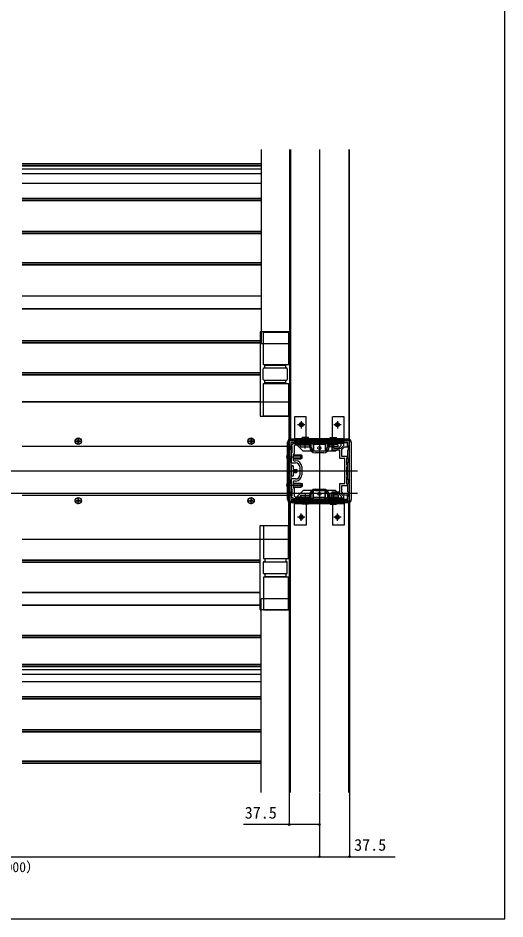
# Model space of a CAD drawing. Units: millimetres, scale not verified. Extents: x -875 to 875, y -1304 to 1297.
# Drawn here: x 269 to 875, y -1304 to -183 of the extents above; entities that cross this region are included whole.
import ezdxf
from ezdxf.enums import TextEntityAlignment as Align

# ---------------------------------------------------------------- set-up
doc = ezdxf.new("R2010")
doc.units = ezdxf.units.MM
doc.header["$LTSCALE"] = 8
for name, color, linetype in [('0-3_YKK_11E', 7, 'Continuous'), ('0-4_YKK_12', 2, 'Continuous'), ('0-5_YKK_13', 4, 'Continuous'), ('0-7_YKK_D', 6, 'Continuous'), ('0-8_YKK_ZWAK', 7, 'Continuous')]:
    doc.layers.add(name, color=color, linetype=linetype)
doc.styles.add('ＭＳ ゴシック', font='')
doc.styles.get('ＭＳ ゴシック').set_extended_font_data('MS Gothic')

msp = doc.modelspace()

# ---------------------------------------------------------------- linework, layer by layer
at = {"layer": '0-3_YKK_11E'}
for p, q in [((649, -722.2), (639, -722.2)), ((649, -724.2), (639, -724.2)), ((612.5, -734.1), (614.5, -734.1)), ((619.5, -741.7), (619.5, -751.7)), ((622.1, -741.7), (622.1, -751.7)), ((614.5, -759.3), (612.5, -759.3)), ((639, -769.2), (649, -769.2)), ((639, -771.2), (649, -771.2))]:
    msp.add_line(p, q, dxfattribs=at)
msp.add_lwpolyline([(681.5, -709.2), (606.5, -709.2), (606.5, -784.2), (681.5, -784.2)], close=True, dxfattribs=at)
for points in [[(654.5, -711.2), (633.5, -711.2), (632.9, -710.6), (628.6, -710.6), (628, -711.2), (618, -711.2), (617.4, -710.6), (613.1, -710.6), (612.5, -711.2), (608.5, -711.2), (608.5, -715.2), (607.9, -715.8), (607.9, -720.1), (608.5, -720.7), (608.5, -730.7), (607.9, -731.3), (607.9, -735.6), (608.5, -736.2), (608.5, -757.2), (607.9, -757.8), (607.9, -762.1), (608.5, -762.7), (608.5, -772.7), (607.9, -773.3), (607.9, -777.6), (608.5, -778.2), (608.5, -782.2), (612.5, -782.2), (613.1, -782.8), (617.4, -782.8), (618, -782.2), (628, -782.2), (628.6, -782.8), (632.9, -782.8), (633.5, -782.2), (654.5, -782.2), (655.1, -782.8), (659.4, -782.8), (660, -782.2), (670, -782.2)], [(634, -717.2), (634, -711.7), (633, -711.7), (633, -712.5), (624, -712.5), (624, -711.7), (622.5, -711.7), (622.5, -712.5), (612.5, -712.5), (612.5, -711.7), (611, -711.7), (611, -713.7), (609, -713.7), (609, -715.2), (609.8, -715.2), (609.8, -724.364), (609, -725.164), (609, -728.742), (609.12, -728.925), (609.12, -729.475), (609, -729.658), (609, -736.7), (614.5, -736.7)], [(612.8, -715.5), (612.8, -724.9), (611.5, -726.2), (611.5, -733.1)], [(632, -717.2), (632, -714.5), (613.8, -714.5)], [(678, -711.7), (674, -711.7), (674, -715.286), (670.586, -718.7), (662, -718.7), (662, -711.7), (661, -711.7), (661, -712.5), (655, -712.5), (655, -711.7), (654, -711.7), (654, -717.2)], [(670, -782.2), (670.6, -782.8), (674.9, -782.8), (675.5, -782.2), (679.5, -782.2), (679.5, -778.2), (680.1, -777.6), (680.1, -773.3), (679.5, -772.7), (679.5, -762.7), (680.1, -762.1), (680.1, -757.8), (679.5, -757.2), (679.5, -736.2), (680.1, -735.6), (680.1, -731.3), (679.5, -730.7), (679.5, -720.7), (680.1, -720.1), (680.1, -715.8), (679.5, -715.2), (679.5, -711.2), (675.5, -711.2), (674.9, -710.6), (670.6, -710.6), (670, -711.2), (660, -711.2), (659.4, -710.6), (655.1, -710.6), (654.5, -711.2)], [(675.7, -762.2), (675.7, -731.2), (669.5, -731.2), (669.5, -720.7), (660, -720.7), (660, -714.5), (656, -714.5), (656, -717.2)], [(678.2, -752.2), (678.2, -741.2), (679, -741.2), (679, -739.7), (678.2, -739.7), (678.2, -730.2), (679, -730.2), (679, -728.7), (672, -728.7), (672, -720.114), (675.414, -716.7), (679, -716.7), (679, -712.7)], [(614.5, -756.7), (609, -756.7), (609, -763.742), (609.12, -763.925), (609.12, -764.475), (609, -764.658), (609, -768.236), (609.8, -769.036), (609.8, -778.2), (609, -778.2), (609, -779.7), (611, -779.7), (611, -781.7), (612.5, -781.7), (612.5, -780.9), (622.5, -780.9), (622.5, -781.7), (624, -781.7), (624, -780.9), (633, -780.9), (633, -781.7), (634, -781.7), (634, -776.2)], [(611.5, -760.3), (611.5, -767.2), (612.8, -768.5), (612.8, -777.9)], [(656, -776.2), (656, -778.9), (660, -778.9), (660, -772.7), (669.5, -772.7), (669.5, -762.2), (675.7, -762.2)], [(679, -780.7), (679, -776.7), (675.414, -776.7), (672, -773.286), (672, -764.7), (679, -764.7), (679, -763.2), (678.2, -763.2), (678.2, -753.7), (679, -753.7), (679, -752.2), (678.2, -752.2)], [(613.8, -778.9), (632, -778.9), (632, -776.2)], [(654, -776.2), (654, -781.7), (655, -781.7), (655, -780.9), (661, -780.9), (661, -781.7), (662, -781.7), (662, -774.7), (670.586, -774.7), (674, -778.114), (674, -781.7), (678, -781.7)]]:
    msp.add_lwpolyline(points, dxfattribs=at)
for centre, radius, start, end in [((613.8, -715.5), 1, 90.00001, 179.99999), ((639, -717.2), 7, 180.00001, 269.99999), ((639, -717.2), 5, 180.00001, 269.99999), ((649, -717.2), 5, 270.00001, 359.99999), ((649, -717.2), 7, 270.00001, 359.99999), ((678, -712.7), 1, 0.00001, 89.99999), ((612.5, -733.1), 1, 180.00001, 269.99999), ((614.5, -741.7), 7.6, 0.00001, 89.99999), ((614.5, -741.7), 5, 0.00001, 89.99999), ((612.5, -760.3), 1, 90.00001, 179.99999), ((614.5, -751.7), 5, 270.00001, 359.99999), ((614.5, -751.7), 7.6, 270.00001, 359.99999), ((639, -776.2), 7, 90.00001, 179.99999), ((639, -776.2), 5, 90.00001, 179.99999), ((649, -776.2), 7, 0.00001, 89.99999), ((649, -776.2), 5, 0.00001, 89.99999), ((613.8, -777.9), 1, 180.00001, 269.99999), ((678, -780.7), 1, 270.00001, 359.99999)]:
    msp.add_arc(centre, radius, start, end, dxfattribs=at)
at = {"layer": '0-4_YKK_12'}
for p, q in [((607, -346.7), (607, -706.2)), ((608, -346.7), (608, -709.2)), ((644, -346.7), (644, -1146.7)), ((680.5, -346.7), (680.5, -709.2)), ((608, -588.7), (571.5, -588.7)), ((606.5, -703.2), (606, -703.2)), ((606.5, -790.2), (606.5, -703.2)), ((608, -706.2), (606.5, -706.2)), ((606.5, -716.2), (274, -716.2)), ((606, -716.2), (274, -716.2)), ((-403.5, -746.7), (691.5, -746.7)), ((-403.5, -774.2), (691.5, -774.2)), ((606.5, -777.2), (274, -777.2)), ((606, -777.2), (274, -777.2)), ((608, -1146.7), (608, -784.2)), ((680.5, -1146.7), (680.5, -784.2)), ((606.5, -790.2), (606, -790.2)), ((608, -787.2), (606.5, -787.2)), ((607, -1146.7), (607, -787.2)), ((608, -905.7), (571.5, -905.7))]:
    msp.add_line(p, q, dxfattribs=at)
for points in [[(571.5, -346.7), (571.5, -573.7), (571.5, -588.7)], [(681, -346.7), (681, -709.2), (608, -709.2)], [(606, -661.2), (570.15, -661.2), (274, -661.2)], [(606, -661.2), (606, -678.7), (606, -716.2)], [(606, -832.2), (606, -814.7), (606, -777.2)], [(681, -1146.7), (681, -784.2), (608, -784.2)], [(606, -832.2), (570.15, -832.2), (274, -832.2)], [(571.5, -1146.7), (571.5, -919.7), (571.5, -905.7)]]:
    msp.add_lwpolyline(points, dxfattribs=at)
for centre in [(344, -709.7), (559, -709.7), (344, -783.7), (559, -783.7)]:
    msp.add_circle(centre, 4, dxfattribs=at)
at = {"layer": '0-5_YKK_13'}
for p, q in [((571.5, -364.534), (274, -364.534)), ((571.5, -365.034), (274, -365.034)), ((571.5, -367.034), (274, -367.034)), ((571.5, -367.534), (274, -367.534)), ((571.5, -371.034), (274, -371.034)), ((571.5, -377.034), (274, -377.034)), ((571.5, -389.2), (274, -389.2)), ((571.5, -407.7), (274, -407.7)), ((571.5, -408.2), (274, -408.2)), ((571.5, -410.2), (274, -410.2)), ((571.5, -410.7), (274, -410.7)), ((571.5, -448.7), (274, -448.7)), ((571.5, -449.2), (274, -449.2)), ((571.5, -451.2), (274, -451.2)), ((571.5, -451.7), (274, -451.7)), ((571.5, -487.7), (274, -487.7)), ((571.5, -488.2), (274, -488.2)), ((571.5, -490.2), (274, -490.2)), ((571.5, -490.7), (274, -490.7)), ((571.5, -529.2), (274, -529.2)), ((571.5, -529.374), (274, -529.374)), ((571.5, -545.026), (274, -545.026)), ((571.5, -545.2), (274, -545.2)), ((570.15, -574.2), (570.15, -678.2)), ((608, -573.7), (570.65, -573.7)), ((574.65, -614.7), (574.65, -573.7)), ((574.65, -574), (605.65, -574)), ((605.65, -573.7), (605.65, -614.7)), ((570.15, -584.7), (274, -584.7)), ((570.15, -585.2), (274, -585.2)), ((570.15, -587.2), (274, -587.2)), ((570.15, -587.7), (274, -587.7)), ((605.65, -614.7), (574.65, -614.7)), ((576.15, -618.7), (576.15, -614.7)), ((576.15, -615.2), (602.131, -615.2)), ((602.15, -618.7), (602.15, -614.7)), ((570.15, -624.7), (274, -624.7)), ((570.15, -625.2), (274, -625.2)), ((570.15, -627.2), (274, -627.2)), ((570.15, -627.7), (274, -627.7)), ((574.131, -632.7), (574.131, -619.7)), ((603.131, -618.7), (575.131, -618.7)), ((604.131, -619.7), (604.131, -632.7)), ((574.65, -678.7), (574.65, -637.7)), ((574.65, -637.7), (605.65, -637.7)), ((575.131, -633.7), (603.131, -633.7)), ((576.15, -637.7), (576.15, -633.7)), ((602.131, -637.2), (576.15, -637.2)), ((602.15, -637.7), (602.15, -633.7)), ((605.65, -637.7), (605.65, -678.7)), ((570.15, -660.7), (274, -660.7)), ((570.15, -661.2), (274, -661.2)), ((570.65, -678.7), (608, -678.7)), ((605.65, -678.4), (574.65, -678.4)), ((627.75, -679.2), (613, -679.2)), ((613, -679.2), (613, -709.2)), ((627.75, -705.2), (627.75, -679.2)), ((660.25, -705.2), (660.25, -679.2)), ((675, -679.2), (660.25, -679.2)), ((675, -709.2), (675, -679.2)), ((626, -689.2), (617, -689.2)), ((621.5, -684.7), (621.5, -693.7)), ((671, -689.2), (662, -689.2)), ((666.5, -684.7), (666.5, -693.7)), ((344, -713.85), (344, -705.55)), ((559, -713.85), (559, -705.55)), ((613, -706.2), (675, -706.2)), ((630.5, -705.2), (622.5, -705.2)), ((622.5, -706.2), (622.5, -705.2)), ((630.5, -706.2), (630.5, -705.2)), ((665.5, -706.2), (665.5, -705.2)), ((339.85, -709.7), (348.15, -709.7)), ((341.95, -709.35), (341.95, -710.05)), ((341.95, -709.35), (343.15, -709.35)), ((341.95, -710.05), (343.15, -710.05)), ((343.65, -707.65), (344.35, -707.65)), ((343.65, -707.65), (343.65, -708.85)), ((343.65, -710.55), (343.65, -711.75)), ((343.65, -711.75), (344.35, -711.75)), ((344.35, -707.65), (344.35, -708.85)), ((344.35, -710.55), (344.35, -711.75)), ((344.85, -709.35), (346.05, -709.35)), ((344.85, -710.05), (346.05, -710.05)), ((346.05, -709.35), (346.05, -710.05)), ((554.85, -709.7), (563.15, -709.7)), ((556.95, -709.35), (556.95, -710.05)), ((556.95, -709.35), (558.15, -709.35)), ((556.95, -710.05), (558.15, -710.05)), ((558.65, -707.65), (559.35, -707.65)), ((558.65, -707.65), (558.65, -708.85)), ((558.65, -710.55), (558.65, -711.75)), ((558.65, -711.75), (559.35, -711.75)), ((559.35, -707.65), (559.35, -708.85)), ((559.35, -710.55), (559.35, -711.75)), ((559.85, -709.35), (561.05, -709.35)), ((559.85, -710.05), (561.05, -710.05)), ((561.05, -709.35), (561.05, -710.05)), ((604.3, -782.4), (604.3, -711)), ((604.352, -711), (604.352, -782.4)), ((608.3, -707), (679.7, -707)), ((679.7, -707.052), (608.3, -707.052)), ((613, -709.2), (675, -709.2)), ((636.25, -711.2), (614, -711.2)), ((614, -711.2), (614, -712.7)), ((614, -712.7), (617, -712.7)), ((617, -715.2), (617, -711.2)), ((617, -712.7), (635.384, -712.7)), ((617, -715.2), (624, -722.2)), ((620.5, -714), (632.5, -714)), ((620.5, -716.5), (620.5, -714)), ((620.5, -716.5), (632.5, -716.5)), ((623.5, -714), (623.5, -711.2)), ((626.5, -718.966), (626.5, -707.818)), ((629.5, -714), (629.5, -710.6)), ((632.5, -716.5), (632.5, -714)), ((635.961, -713.7), (635.384, -712.7)), ((652.039, -713.7), (635.961, -713.7)), ((636.25, -711.2), (636.827, -712.2)), ((636.25, -711.2), (636.25, -722.2)), ((636.827, -712.2), (651.173, -712.2)), ((636.827, -712.2), (636.827, -722.2)), ((651.75, -711.2), (651.173, -712.2)), ((651.173, -712.2), (651.173, -722.2)), ((674, -711.2), (651.75, -711.2)), ((651.75, -711.2), (651.75, -722.2)), ((652.616, -712.7), (652.039, -713.7)), ((671, -712.7), (652.616, -712.7)), ((667.5, -714), (655.5, -714)), ((655.5, -716.5), (655.5, -714)), ((667.5, -716.5), (655.5, -716.5)), ((658.5, -714), (658.5, -710.6)), ((661.5, -718.966), (661.5, -707.818)), ((671, -715.2), (664, -722.2)), ((664.5, -714), (664.5, -711.2)), ((667.5, -716.5), (667.5, -714)), ((671, -715.2), (671, -711.2)), ((674, -712.7), (671, -712.7)), ((674, -711.2), (674, -712.7)), ((683.648, -711), (683.648, -782.4)), ((683.7, -711), (683.7, -782.4)), ((603.988, -726.85), (604.3, -727.005)), ((608.5, -726.7), (609, -726.7)), ((608.5, -727.133), (609, -727.133)), ((611.5, -726.7), (620.8, -726.7)), ((611.5, -727.133), (621.72, -727.133)), ((620.8, -731.7), (620.8, -726.7)), ((622.5, -727.5), (620.8, -726.7)), ((622.5, -730.9), (622.5, -727.5)), ((664, -722.2), (624, -722.2)), ((602.5, -729.2), (623.199, -729.2)), ((603.988, -731.55), (604.3, -731.395)), ((607.9, -731.7), (607.9, -731.424)), ((607.9, -731.7), (609, -731.7)), ((607.945, -731.267), (609, -731.267)), ((611.5, -731.267), (621.72, -731.267)), ((611.5, -731.7), (620.8, -731.7)), ((620.8, -731.7), (622.5, -730.9)), ((603, -746.7), (617.054, -746.7)), ((604.391, -744.55), (606.407, -745.555)), ((604.391, -748.85), (606.407, -747.845)), ((606.273, -741.95), (606.5, -741.95)), ((606.273, -741.95), (606.273, -751.45)), ((606.407, -745.555), (607.016, -746.7)), ((606.407, -747.845), (607.016, -746.7)), ((606.5, -741.95), (606.5, -751.45)), ((608.5, -744.7), (609.337, -744.7)), ((608.5, -745.079), (609.337, -745.079)), ((608.5, -748.321), (609.337, -748.321)), ((608.5, -748.7), (609.337, -748.7)), ((609.337, -752.2), (609.337, -741.2)), ((610.337, -740.2), (610.66, -740.2)), ((611.66, -752.2), (611.66, -741.2)), ((611.66, -744.7), (615.1, -744.7)), ((611.66, -745.079), (615.858, -745.079)), ((611.66, -748.321), (615.858, -748.321)), ((611.66, -748.7), (615.1, -748.7)), ((615.1, -748.7), (615.1, -744.7)), ((616.5, -745.4), (615.1, -744.7)), ((615.1, -748.7), (616.5, -748)), ((616.5, -748), (616.5, -745.4)), ((603.988, -761.85), (604.3, -762.005)), ((606.273, -751.45), (606.5, -751.45)), ((607.9, -761.7), (607.9, -761.976)), ((607.9, -761.7), (609, -761.7)), ((607.945, -762.133), (609, -762.133)), ((610.66, -753.2), (610.337, -753.2)), ((611.5, -761.7), (620.8, -761.7)), ((611.5, -762.133), (621.72, -762.133)), ((620.8, -761.7), (622.5, -762.5)), ((620.8, -761.7), (620.8, -766.7)), ((602.5, -764.2), (623.199, -764.2)), ((603.988, -766.55), (604.3, -766.395)), ((608.5, -766.267), (609, -766.267)), ((608.5, -766.7), (609, -766.7)), ((611.5, -766.267), (621.72, -766.267)), ((611.5, -766.7), (620.8, -766.7)), ((617, -778.2), (624, -771.2)), ((622.5, -765.9), (620.8, -766.7)), ((622.5, -762.5), (622.5, -765.9)), ((664, -771.2), (624, -771.2)), ((636.25, -782.2), (636.25, -771.2)), ((636.827, -781.2), (636.827, -771.2)), ((651.173, -781.2), (651.173, -771.2)), ((651.75, -782.2), (651.75, -771.2)), ((671, -778.2), (664, -771.2)), ((339.85, -783.7), (348.15, -783.7)), ((341.95, -783.35), (341.95, -784.05)), ((341.95, -783.35), (343.15, -783.35)), ((341.95, -784.05), (343.15, -784.05)), ((343.65, -781.65), (344.35, -781.65)), ((343.65, -781.65), (343.65, -782.85)), ((343.65, -784.55), (343.65, -785.75)), ((344, -787.85), (344, -779.55)), ((344.35, -781.65), (344.35, -782.85)), ((344.35, -784.55), (344.35, -785.75)), ((344.85, -783.35), (346.05, -783.35)), ((344.85, -784.05), (346.05, -784.05)), ((346.05, -783.35), (346.05, -784.05)), ((554.85, -783.7), (563.15, -783.7)), ((556.95, -783.35), (556.95, -784.05)), ((556.95, -783.35), (558.15, -783.35)), ((556.95, -784.05), (558.15, -784.05)), ((558.65, -781.65), (559.35, -781.65)), ((558.65, -781.65), (558.65, -782.85)), ((558.65, -784.55), (558.65, -785.75)), ((559, -787.85), (559, -779.55)), ((559.35, -781.65), (559.35, -782.85)), ((559.35, -784.55), (559.35, -785.75)), ((559.85, -783.35), (561.05, -783.35)), ((559.85, -784.05), (561.05, -784.05)), ((561.05, -783.35), (561.05, -784.05)), ((613, -784.2), (675, -784.2)), ((613, -814.2), (613, -784.2)), ((614, -780.7), (617, -780.7)), ((614, -782.2), (614, -780.7)), ((636.25, -782.2), (614, -782.2)), ((617, -778.2), (617, -782.2)), ((617, -780.7), (635.384, -780.7)), ((620.5, -776.9), (620.5, -779.4)), ((620.5, -776.9), (632.5, -776.9)), ((620.5, -779.4), (632.5, -779.4)), ((623.5, -779.4), (623.5, -782.2)), ((626.5, -774.434), (626.5, -785.582)), ((629.5, -779.4), (629.5, -782.8)), ((632.5, -776.9), (632.5, -779.4)), ((635.961, -779.7), (635.384, -780.7)), ((652.039, -779.7), (635.961, -779.7)), ((636.25, -782.2), (636.827, -781.2)), ((636.827, -781.2), (651.173, -781.2)), ((651.75, -782.2), (651.173, -781.2)), ((674, -782.2), (651.75, -782.2)), ((652.616, -780.7), (652.039, -779.7)), ((671, -780.7), (652.616, -780.7)), ((667.5, -776.9), (655.5, -776.9)), ((655.5, -776.9), (655.5, -779.4)), ((667.5, -779.4), (655.5, -779.4)), ((658.5, -779.4), (658.5, -782.8)), ((661.5, -774.434), (661.5, -785.582)), ((664.5, -779.4), (664.5, -782.2)), ((667.5, -776.9), (667.5, -779.4)), ((671, -778.2), (671, -782.2)), ((674, -780.7), (671, -780.7)), ((674, -782.2), (674, -780.7)), ((675, -784.2), (675, -814.2)), ((343.65, -785.75), (344.35, -785.75)), ((558.65, -785.75), (559.35, -785.75)), ((679.7, -786.348), (608.3, -786.348)), ((679.7, -786.4), (608.3, -786.4)), ((613, -787.2), (675, -787.2)), ((622.5, -787.2), (622.5, -788.2)), ((630.5, -788.2), (622.5, -788.2)), ((627.75, -788.2), (627.75, -814.2)), ((630.5, -787.2), (630.5, -788.2)), ((660.25, -788.2), (660.25, -814.2)), ((665.5, -787.2), (665.5, -788.2)), ((626, -804.2), (617, -804.2)), ((621.5, -808.7), (621.5, -799.7)), ((671, -804.2), (662, -804.2)), ((666.5, -808.7), (666.5, -799.7)), ((570.15, -919.2), (570.15, -815.2)), ((570.65, -814.7), (608, -814.7)), ((574.65, -814.7), (574.65, -855.7)), ((605.65, -815), (574.65, -815)), ((605.65, -855.7), (605.65, -814.7)), ((627.75, -814.2), (613, -814.2)), ((675, -814.2), (660.25, -814.2)), ((570.15, -857.534), (274, -857.534)), ((570.15, -858.034), (274, -858.034)), ((570.15, -860.034), (274, -860.034)), ((570.15, -860.534), (274, -860.534)), ((574.131, -860.7), (574.131, -873.7)), ((574.65, -855.7), (605.65, -855.7)), ((575.131, -859.7), (603.131, -859.7)), ((576.15, -855.7), (576.15, -859.7)), ((602.131, -856.2), (576.15, -856.2)), ((602.15, -855.7), (602.15, -859.7)), ((604.131, -873.7), (604.131, -860.7)), ((574.65, -878.7), (574.65, -919.7)), ((605.65, -878.7), (574.65, -878.7)), ((603.131, -874.7), (575.131, -874.7)), ((576.15, -874.7), (576.15, -878.7)), ((576.15, -878.2), (602.131, -878.2)), ((602.15, -874.7), (602.15, -878.7)), ((605.65, -919.7), (605.65, -878.7)), ((570.15, -898.034), (274, -898.034)), ((570.15, -898.208), (274, -898.208)), ((570.15, -913.86), (274, -913.86)), ((570.15, -914.034), (274, -914.034)), ((608, -919.7), (570.65, -919.7)), ((574.65, -919.4), (605.65, -919.4)), ((571.5, -951.534), (274, -951.534)), ((571.5, -952.034), (274, -952.034)), ((571.5, -954.034), (274, -954.034)), ((571.5, -954.534), (274, -954.534)), ((571.5, -987.534), (274, -987.534)), ((571.5, -988.034), (274, -988.034)), ((571.5, -990.034), (274, -990.034)), ((571.5, -990.534), (274, -990.534)), ((571.5, -994.034), (274, -994.034)), ((571.5, -1000.034), (274, -1000.034)), ((571.5, -1009.2), (274, -1009.2)), ((571.5, -1027.7), (274, -1027.7)), ((571.5, -1028.2), (274, -1028.2)), ((571.5, -1030.2), (274, -1030.2)), ((571.5, -1030.7), (274, -1030.7)), ((571.5, -1068.7), (274, -1068.7)), ((571.5, -1069.2), (274, -1069.2)), ((571.5, -1071.2), (274, -1071.2)), ((571.5, -1071.7), (274, -1071.7)), ((571.5, -1107.7), (274, -1107.7)), ((571.5, -1108.2), (274, -1108.2)), ((571.5, -1110.2), (274, -1110.2)), ((571.5, -1110.7), (274, -1110.7))]:
    msp.add_line(p, q, dxfattribs=at)
for points in [[(657.5, -706.2), (657.5, -705.2), (665.5, -705.2)], [(657.5, -787.2), (657.5, -788.2), (665.5, -788.2)]]:
    msp.add_lwpolyline(points, dxfattribs=at)
for centre, radius in [((621.5, -689.2), 2.5), ((621.5, -689.2), 2), ((666.5, -689.2), 2.5), ((666.5, -689.2), 2), ((344, -709.7), 3.75), ((559, -709.7), 3.75), ((644, -718.2), 2), ((644, -775.2), 2), ((344, -783.7), 3.75), ((559, -783.7), 3.75), ((621.5, -804.2), 2.5), ((621.5, -804.2), 2), ((666.5, -804.2), 2.5), ((666.5, -804.2), 2)]:
    msp.add_circle(centre, radius, dxfattribs=at)
for centre, radius, start, end in [((570.65, -574.2), 0.5, 90, 180), ((575.131, -619.7), 1, 90, 180), ((603.131, -619.7), 1, 0, 90), ((575.131, -632.7), 1, 180, 270), ((603.131, -632.7), 1, 270, 0), ((570.65, -678.2), 0.5, 180, 270), ((343.15, -708.85), 0.5, 270, 0), ((343.15, -710.55), 0.5, 0, 90), ((344.85, -708.85), 0.5, 180, 270), ((344.85, -710.55), 0.5, 90, 180), ((558.15, -708.85), 0.5, 270, 0), ((558.15, -710.55), 0.5, 0, 90), ((559.85, -708.85), 0.5, 180, 270), ((559.85, -710.55), 0.5, 90, 180), ((608.3, -711), 4, 90, 180), ((608.3, -711), 3.948, 90, 180), ((679.7, -711), 4, 85.69878, 90), ((679.7, -711), 4, 0, 90), ((679.7, -711), 3.948, 85.6416, 90), ((679.7, -711), 3.948, 0, 90), ((679.7, -711), 3.948, 0, 4.35852), ((679.7, -711), 4, 0, 4.30134), ((609.4, -729.2), 5.9, 149.81504, 210.18496), ((610.1, -746.7), 6.1, 128.85935, 231.14065), ((610.337, -741.2), 1, 90, 180), ((610.66, -741.2), 1, 0, 90), ((609.4, -764.2), 5.9, 149.81504, 210.18496), ((610.337, -752.2), 1, 180, 270), ((610.66, -752.2), 1, 270, 0), ((343.15, -782.85), 0.5, 270, 0), ((343.15, -784.55), 0.5, 0, 90), ((344.85, -782.85), 0.5, 180, 270), ((344.85, -784.55), 0.5, 90, 180), ((558.15, -782.85), 0.5, 270, 0), ((558.15, -784.55), 0.5, 0, 90), ((559.85, -782.85), 0.5, 180, 270), ((559.85, -784.55), 0.5, 90, 180), ((608.3, -782.4), 4, 180, 270), ((608.3, -782.4), 3.948, 180, 270), ((679.7, -782.4), 4, 270, 0), ((679.7, -782.4), 3.948, 270, 0), ((570.65, -815.2), 0.5, 90, 180), ((575.131, -860.7), 1, 90, 180), ((603.131, -860.7), 1, 0, 90), ((575.131, -873.7), 1, 180, 270), ((603.131, -873.7), 1, 270, 0), ((570.65, -919.2), 0.5, 180, 270)]:
    msp.add_arc(centre, radius, start, end, dxfattribs=at)
at = {"layer": '0-7_YKK_D'}
for p, q in [((606.5, -784.9), (606.5, -1187.7)), ((681.5, -784.9), (681.5, -1227.7)), ((644, -1147.7), (644, -1227.7)), ((644, -1147.7), (644, -1227.7)), ((644, -1147.7), (644, -1187.7)), ((-356, -1226.7), (644, -1226.7))]:
    msp.add_line(p, q, dxfattribs=at)
for points in [[(644, -1186.7), (606.5, -1186.7), (549.609, -1186.7)], [(644, -1226.7), (681.5, -1226.7), (738.391, -1226.7)]]:
    msp.add_lwpolyline(points, dxfattribs=at)
for centre in [(606.5, -1186.7), (644, -1186.7), (644, -1226.7), (644, -1226.7), (681.5, -1226.7)]:
    msp.add_circle(centre, 1.075, dxfattribs=at)
at = {"layer": '0-8_YKK_ZWAK'}
msp.add_lwpolyline([(-875, -1304.2), (875, -1304.2), (875, 1245.8)], dxfattribs=at)

# ---------------------------------------------------------------- texts
at = {"layer": '0-7_YKK_D', "style": 'ＭＳ ゴシック'}
for s, height, p in [('37.5', 14.66, (551.132, -1183.7)), ('37.5', 14.66, (687.323, -1223.7)), ('（関東間：1820、2730、3640,MM：2000、3000、4000）', 12.46, (-119.838, -1249.598))]:
    msp.add_text(s, height=height, dxfattribs=at).set_placement(p, align=Align.BOTTOM_LEFT)

doc.saveas('drawing.dxf')
